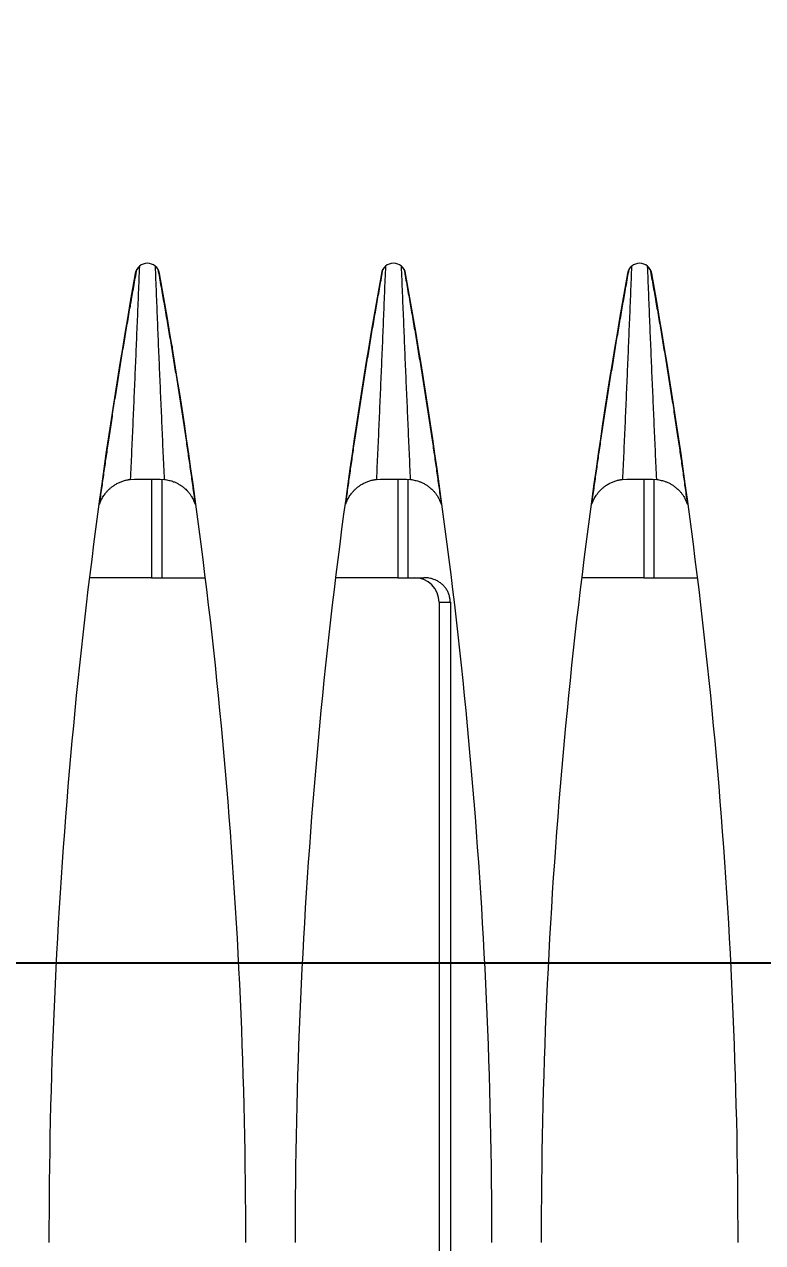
# Model space of a CAD drawing. Header units: metres. Extents: x -101133.8 to -101066.7, y -24899.3 to -24824.7.
# Drawn here: x -101102.3143 to -101102.2843, y -24845.37301 to -24845.32354 of the extents above; entities that cross this region are included whole.
import ezdxf

# ---------------------------------------------------------------- set-up
doc = ezdxf.new("R2010")
doc.units = ezdxf.units.M
doc.header["$LTSCALE"] = 0.2
doc.header["$PDSIZE"] = -5
doc.layers.add('CMT-COTATION DIVERS', color=1, linetype='Continuous')
doc.layers.add('CMT-CVC-MATERIEL', color=30, linetype='Continuous')
doc.styles.get("Standard").update_dxf_attribs({"font": 'arial.ttf'})
doc.dimstyles.get("Standard").update_dxf_attribs({"dimtxt": 0.18, "dimasz": 0.18, "dimexe": 0.18, "dimexo": 0.0625, "dimgap": 0.09, "dimtad": 0, "dimtih": 1, "dimtoh": 1, "dimdec": 4, "dimzin": 0, "dimdsep": 46, "dimtxsty": 'Standard', "dimcen": 0.09, "dimadec": 0, "dimazin": 0, "dimtfac": 1, "dimtdec": 4, "dimtofl": 0, "dimtmove": 0, "dimatfit": 3, "dimfxl": 1, "dimtolj": 1, "dimtzin": 0, "dimarcsym": 0})

# ---------------------------------------------------------------- blocks, each defined once
blk = doc.blocks.new('Cassette 600x600')
at = {"linetype": 'Continuous', "lineweight": 13}
for p, q in [((-20116.73, 192.832), (-20116.73, 195.361)), ((-20112.23, 194.73), (-20112.23, 194.764)), ((-20112.74, 193.7), (-20112.73, 193.527)), ((-20105.73, 193.702), (-20105.73, 193.736)), ((-20112.73, 192.832), (-20116.73, 192.832)), ((-20116.73, 192.832), (-20116.73, 192.421)), ((-20112.73, 192.483), (-20112.74, 192.31)), ((-20116.73, 192.421), (-20116.73, 190.649)), ((-20112.733, 192.421), (-20116.73, 192.421)), ((-20107.316, 192.005), (-20107.537, 192.005)), ((-20105.73, 192.274), (-20105.73, 192.308)), ((-20112.23, 191.246), (-20112.23, 191.28)), ((-20116.73, 182.832), (-20116.73, 185.361)), ((-20112.74, 183.7), (-20112.73, 183.527)), ((-20106.73, 183.87), (-20106.73, 183.907)), ((-20105.73, 183.702), (-20105.73, 183.736)), ((-20112.73, 182.832), (-20116.73, 182.832)), ((-20116.73, 182.832), (-20116.73, 182.421)), ((-20116.73, 182.421), (-20116.73, 181.768)), ((-20112.733, 182.421), (-20116.73, 182.421)), ((-20112.73, 182.483), (-20112.74, 182.31)), ((-20106.73, 182.103), (-20106.73, 182.14)), ((-20105.73, 182.274), (-20105.73, 182.308)), ((-20117.73, 181.155), (-20221.23, 181.155)), ((-20117.73, 181.155), (-20117.73, 180.695)), ((-20112.23, 181.246), (-20112.23, 181.28)), ((-20117.73, 180.695), (-20221.23, 180.695)), ((-20116.73, 172.832), (-20116.73, 175.361)), ((-20112.23, 174.73), (-20112.23, 174.764)), ((-20112.74, 173.7), (-20112.73, 173.527)), ((-20106.73, 173.87), (-20106.73, 173.907)), ((-20105.73, 173.702), (-20105.73, 173.736)), ((-20112.73, 172.832), (-20116.73, 172.832)), ((-20116.73, 172.832), (-20116.73, 172.421)), ((-20116.73, 172.421), (-20116.73, 170.649)), ((-20112.733, 172.421), (-20116.73, 172.421)), ((-20112.73, 172.483), (-20112.74, 172.31)), ((-20105.73, 172.274), (-20105.73, 172.308)), ((-20106.73, 172.103), (-20106.73, 172.14)), ((-20112.23, 171.246), (-20112.23, 171.28))]:
    blk.add_line(p, q, dxfattribs=at)
for centre, radius, start, end in [((-20143.73, -25.495), 222.5, 79.81251, 90), ((-20104.465, 193.005), 0.5, 280.1875, 79.8125), ((-20143.73, 411.505), 222.5, 270, 280.18749), ((-20143.73, -35.495), 222.5, 79.81251, 90), ((-20104.465, 183.005), 0.5, 280.1875, 79.8125), ((-20143.73, 401.505), 222.5, 270, 280.18749), ((-20143.73, -45.495), 222.5, 79.81251, 90), ((-20104.465, 173.005), 0.5, 280.1875, 79.8125), ((-20143.73, 391.505), 222.5, 270, 280.18749)]:
    blk.add_arc(centre, radius, start, end, dxfattribs=at)
blk.add_ellipse((-20117.73, 182.159), major_axis=(0, 1.004), ratio=0.996195, start_param=3.141593, end_param=4.712389, dxfattribs=at)
for points, knots in [([(-20113.74, 194.945), (-20113.732, 194.942), (-20113.724, 194.939), (-20113.717, 194.936), (-20113.709, 194.934), (-20113.701, 194.931), (-20113.693, 194.928), (-20113.685, 194.925), (-20113.677, 194.921), (-20113.669, 194.918), (-20113.662, 194.916), (-20113.655, 194.913), (-20113.646, 194.909), (-20113.623, 194.9), (-20113.589, 194.884), (-20113.558, 194.869), (-20113.528, 194.854), (-20113.502, 194.84), (-20113.475, 194.824), (-20113.448, 194.808), (-20113.421, 194.791), (-20113.397, 194.775), (-20113.372, 194.759), (-20113.351, 194.744), (-20113.322, 194.722), (-20113.294, 194.7), (-20113.258, 194.67), (-20113.226, 194.642), (-20113.194, 194.614), (-20113.167, 194.586), (-20113.139, 194.557), (-20113.112, 194.528), (-20113.085, 194.497), (-20113.061, 194.468), (-20113.038, 194.439), (-20113.018, 194.412), (-20112.992, 194.375), (-20112.967, 194.338), (-20112.937, 194.29), (-20112.911, 194.244), (-20112.886, 194.197), (-20112.865, 194.153), (-20112.846, 194.109), (-20112.827, 194.064), (-20112.811, 194.02), (-20112.796, 193.971), (-20112.781, 193.922), (-20112.768, 193.868), (-20112.761, 193.833), (-20112.759, 193.82), (-20112.757, 193.81), (-20112.755, 193.799), (-20112.753, 193.789), (-20112.751, 193.777), (-20112.75, 193.766), (-20112.748, 193.755), (-20112.746, 193.744), (-20112.745, 193.733), (-20112.743, 193.722), (-20112.741, 193.711), (-20112.74, 193.7)], [0, 0, 0, 0, 1, 1, 1, 2, 2, 2, 3, 3, 3, 4, 4, 4, 5, 5, 5, 6, 6, 6, 7, 7, 7, 8, 8, 8, 9, 9, 9, 10, 10, 10, 11, 11, 11, 12, 12, 12, 13, 13, 13, 14, 14, 14, 15, 15, 15, 16, 16, 16, 17, 17, 17, 18, 18, 18, 19, 19, 19, 20, 20, 20, 20]), ([(-20113.74, 194.945), (-20113.531, 194.916), (-20113.322, 194.887), (-20113.113, 194.857), (-20112.904, 194.828), (-20112.695, 194.799), (-20112.485, 194.769), (-20112.275, 194.739), (-20112.064, 194.709), (-20111.858, 194.679), (-20111.652, 194.65), (-20111.452, 194.621), (-20111.231, 194.588), (-20111.009, 194.555), (-20110.766, 194.519), (-20110.529, 194.483), (-20110.292, 194.447), (-20110.06, 194.412), (-20109.828, 194.376), (-20109.595, 194.34), (-20109.361, 194.303), (-20109.127, 194.266), (-20108.893, 194.229), (-20108.659, 194.192), (-20108.426, 194.154), (-20108.193, 194.117), (-20107.96, 194.079), (-20107.726, 194.04), (-20107.492, 194.002), (-20107.256, 193.963), (-20107.026, 193.924), (-20106.796, 193.886), (-20106.571, 193.848), (-20106.326, 193.806), (-20106.081, 193.764), (-20105.816, 193.718), (-20105.627, 193.685), (-20105.483, 193.66), (-20105.383, 193.642), (-20105.271, 193.622), (-20105.16, 193.602), (-20105.036, 193.581), (-20104.916, 193.559), (-20104.795, 193.538), (-20104.678, 193.517), (-20104.56, 193.496), (-20104.442, 193.475), (-20104.323, 193.453), (-20104.205, 193.432)], [0, 0, 0, 0, 1, 1, 1, 2, 2, 2, 3, 3, 3, 4, 4, 4, 5, 5, 5, 6, 6, 6, 7, 7, 7, 8, 8, 8, 9, 9, 9, 10, 10, 10, 11, 11, 11, 12, 12, 12, 13, 13, 13, 14, 14, 14, 15, 15, 15, 16, 16, 16, 16]), ([(-20104.086, 193.331), (-20104.446, 193.346), (-20104.806, 193.36), (-20105.166, 193.375), (-20105.527, 193.39), (-20105.887, 193.404), (-20106.247, 193.419), (-20106.608, 193.434), (-20106.968, 193.449), (-20107.328, 193.464), (-20107.688, 193.479), (-20108.049, 193.494), (-20108.409, 193.509), (-20108.77, 193.524), (-20109.131, 193.54), (-20109.492, 193.556), (-20109.853, 193.571), (-20110.213, 193.587), (-20110.574, 193.603), (-20110.935, 193.619), (-20111.296, 193.635), (-20111.657, 193.651), (-20112.018, 193.668), (-20112.379, 193.684), (-20112.74, 193.7)], [0, 0, 0, 0, 1, 1, 1, 2, 2, 2, 3, 3, 3, 4, 4, 4, 5, 5, 5, 6, 6, 6, 7, 7, 7, 8, 8, 8, 8]), ([(-20112.73, 193.527), (-20112.73, 193.507), (-20112.73, 193.487), (-20112.73, 193.466), (-20112.73, 193.446), (-20112.73, 193.425), (-20112.73, 193.404), (-20112.73, 193.383), (-20112.73, 193.363), (-20112.73, 193.341), (-20112.73, 193.32), (-20112.73, 193.299), (-20112.73, 193.277), (-20112.73, 193.255), (-20112.73, 193.233), (-20112.73, 193.211), (-20112.73, 193.189), (-20112.73, 193.166), (-20112.73, 193.143), (-20112.73, 193.121), (-20112.73, 193.098), (-20112.73, 193.075), (-20112.73, 193.052), (-20112.73, 193.029), (-20112.73, 193.006), (-20112.73, 192.983), (-20112.73, 192.96), (-20112.73, 192.937), (-20112.73, 192.914), (-20112.73, 192.891), (-20112.73, 192.868), (-20112.73, 192.845), (-20112.73, 192.823), (-20112.73, 192.8), (-20112.73, 192.778), (-20112.73, 192.756), (-20112.73, 192.734), (-20112.73, 192.712), (-20112.73, 192.691), (-20112.73, 192.67), (-20112.73, 192.648), (-20112.73, 192.627), (-20112.73, 192.607), (-20112.73, 192.586), (-20112.73, 192.565), (-20112.73, 192.544), (-20112.73, 192.524), (-20112.73, 192.503), (-20112.73, 192.483)], [0, 0, 0, 0, 1, 1, 1, 2, 2, 2, 3, 3, 3, 4, 4, 4, 5, 5, 5, 6, 6, 6, 7, 7, 7, 8, 8, 8, 9, 9, 9, 10, 10, 10, 11, 11, 11, 12, 12, 12, 13, 13, 13, 14, 14, 14, 15, 15, 15, 16, 16, 16, 16]), ([(-20104.205, 192.578), (-20104.323, 192.557), (-20104.442, 192.536), (-20104.56, 192.515), (-20104.678, 192.493), (-20104.795, 192.473), (-20104.916, 192.451), (-20105.036, 192.43), (-20105.16, 192.408), (-20105.271, 192.388), (-20105.383, 192.368), (-20105.483, 192.351), (-20105.627, 192.325), (-20105.816, 192.292), (-20106.081, 192.246), (-20106.326, 192.204), (-20106.571, 192.163), (-20106.796, 192.125), (-20107.026, 192.086), (-20107.256, 192.048), (-20107.492, 192.008), (-20107.726, 191.97), (-20107.96, 191.931), (-20108.193, 191.894), (-20108.426, 191.856), (-20108.659, 191.818), (-20108.893, 191.781), (-20109.127, 191.744), (-20109.361, 191.707), (-20109.595, 191.67), (-20109.828, 191.634), (-20110.06, 191.598), (-20110.292, 191.563), (-20110.529, 191.527), (-20110.766, 191.491), (-20111.009, 191.455), (-20111.231, 191.422), (-20111.452, 191.39), (-20111.652, 191.361), (-20111.858, 191.331), (-20112.064, 191.301), (-20112.275, 191.271), (-20112.485, 191.241), (-20112.695, 191.212), (-20112.904, 191.182), (-20113.113, 191.153), (-20113.322, 191.124), (-20113.531, 191.094), (-20113.74, 191.065)], [0, 0, 0, 0, 1, 1, 1, 2, 2, 2, 3, 3, 3, 4, 4, 4, 5, 5, 5, 6, 6, 6, 7, 7, 7, 8, 8, 8, 9, 9, 9, 10, 10, 10, 11, 11, 11, 12, 12, 12, 13, 13, 13, 14, 14, 14, 15, 15, 15, 16, 16, 16, 16]), ([(-20112.74, 192.31), (-20112.379, 192.327), (-20112.018, 192.343), (-20111.657, 192.359), (-20111.296, 192.375), (-20110.935, 192.391), (-20110.574, 192.407), (-20110.213, 192.423), (-20109.853, 192.439), (-20109.492, 192.454), (-20109.131, 192.47), (-20108.77, 192.486), (-20108.409, 192.501), (-20108.049, 192.516), (-20107.688, 192.532), (-20107.328, 192.547), (-20106.968, 192.562), (-20106.608, 192.577), (-20106.247, 192.591), (-20105.887, 192.606), (-20105.527, 192.621), (-20105.166, 192.635), (-20104.806, 192.65), (-20104.446, 192.664), (-20104.086, 192.679)], [0, 0, 0, 0, 1, 1, 1, 2, 2, 2, 3, 3, 3, 4, 4, 4, 5, 5, 5, 6, 6, 6, 7, 7, 7, 8, 8, 8, 8]), ([(-20112.74, 192.31), (-20112.746, 192.279), (-20112.752, 192.248), (-20112.758, 192.217), (-20112.764, 192.186), (-20112.77, 192.155), (-20112.778, 192.124), (-20112.785, 192.093), (-20112.793, 192.061), (-20112.802, 192.031), (-20112.81, 192.001), (-20112.819, 191.974), (-20112.832, 191.939), (-20112.845, 191.904), (-20112.862, 191.862), (-20112.882, 191.823), (-20112.901, 191.783), (-20112.921, 191.746), (-20112.944, 191.709), (-20112.966, 191.672), (-20112.991, 191.635), (-20113.019, 191.598), (-20113.047, 191.56), (-20113.079, 191.521), (-20113.106, 191.49), (-20113.132, 191.459), (-20113.154, 191.437), (-20113.178, 191.412), (-20113.202, 191.388), (-20113.23, 191.363), (-20113.257, 191.339), (-20113.285, 191.315), (-20113.313, 191.293), (-20113.344, 191.27), (-20113.376, 191.248), (-20113.411, 191.225), (-20113.439, 191.208), (-20113.467, 191.192), (-20113.487, 191.181), (-20113.511, 191.169), (-20113.534, 191.157), (-20113.56, 191.145), (-20113.585, 191.133), (-20113.611, 191.121), (-20113.637, 191.11), (-20113.662, 191.098), (-20113.688, 191.087), (-20113.714, 191.076), (-20113.74, 191.065)], [0, 0, 0, 0, 1, 1, 1, 2, 2, 2, 3, 3, 3, 4, 4, 4, 5, 5, 5, 6, 6, 6, 7, 7, 7, 8, 8, 8, 9, 9, 9, 10, 10, 10, 11, 11, 11, 12, 12, 12, 13, 13, 13, 14, 14, 14, 15, 15, 15, 16, 16, 16, 16]), ([(-20113.74, 184.945), (-20113.531, 184.916), (-20113.322, 184.887), (-20113.113, 184.857), (-20112.904, 184.828), (-20112.695, 184.799), (-20112.485, 184.769), (-20112.275, 184.739), (-20112.064, 184.709), (-20111.858, 184.679), (-20111.652, 184.65), (-20111.452, 184.621), (-20111.231, 184.588), (-20111.009, 184.555), (-20110.766, 184.519), (-20110.529, 184.483), (-20110.292, 184.447), (-20110.06, 184.412), (-20109.828, 184.376), (-20109.595, 184.34), (-20109.361, 184.303), (-20109.127, 184.266), (-20108.893, 184.229), (-20108.659, 184.192), (-20108.426, 184.154), (-20108.193, 184.117), (-20107.96, 184.079), (-20107.726, 184.04), (-20107.492, 184.002), (-20107.256, 183.963), (-20107.026, 183.924), (-20106.796, 183.886), (-20106.571, 183.848), (-20106.326, 183.806), (-20106.081, 183.764), (-20105.816, 183.718), (-20105.627, 183.685), (-20105.483, 183.66), (-20105.383, 183.642), (-20105.271, 183.622), (-20105.16, 183.602), (-20105.036, 183.581), (-20104.916, 183.559), (-20104.795, 183.538), (-20104.678, 183.517), (-20104.56, 183.496), (-20104.442, 183.475), (-20104.323, 183.453), (-20104.205, 183.432)], [0, 0, 0, 0, 1, 1, 1, 2, 2, 2, 3, 3, 3, 4, 4, 4, 5, 5, 5, 6, 6, 6, 7, 7, 7, 8, 8, 8, 9, 9, 9, 10, 10, 10, 11, 11, 11, 12, 12, 12, 13, 13, 13, 14, 14, 14, 15, 15, 15, 16, 16, 16, 16]), ([(-20113.74, 184.945), (-20113.732, 184.942), (-20113.724, 184.939), (-20113.717, 184.936), (-20113.709, 184.934), (-20113.701, 184.931), (-20113.693, 184.928), (-20113.685, 184.925), (-20113.677, 184.921), (-20113.669, 184.918), (-20113.662, 184.916), (-20113.655, 184.913), (-20113.646, 184.909), (-20113.623, 184.9), (-20113.589, 184.884), (-20113.558, 184.869), (-20113.528, 184.854), (-20113.502, 184.84), (-20113.475, 184.824), (-20113.448, 184.808), (-20113.421, 184.791), (-20113.397, 184.775), (-20113.372, 184.759), (-20113.351, 184.744), (-20113.322, 184.722), (-20113.294, 184.7), (-20113.258, 184.67), (-20113.226, 184.642), (-20113.194, 184.614), (-20113.167, 184.586), (-20113.139, 184.557), (-20113.112, 184.528), (-20113.085, 184.497), (-20113.061, 184.468), (-20113.038, 184.439), (-20113.018, 184.412), (-20112.992, 184.375), (-20112.967, 184.338), (-20112.937, 184.29), (-20112.911, 184.244), (-20112.886, 184.197), (-20112.865, 184.153), (-20112.846, 184.109), (-20112.827, 184.064), (-20112.811, 184.02), (-20112.796, 183.971), (-20112.781, 183.922), (-20112.768, 183.868), (-20112.761, 183.833), (-20112.759, 183.82), (-20112.757, 183.81), (-20112.755, 183.799), (-20112.753, 183.789), (-20112.751, 183.777), (-20112.75, 183.766), (-20112.748, 183.755), (-20112.746, 183.744), (-20112.745, 183.733), (-20112.743, 183.722), (-20112.741, 183.711), (-20112.74, 183.7)], [0, 0, 0, 0, 1, 1, 1, 2, 2, 2, 3, 3, 3, 4, 4, 4, 5, 5, 5, 6, 6, 6, 7, 7, 7, 8, 8, 8, 9, 9, 9, 10, 10, 10, 11, 11, 11, 12, 12, 12, 13, 13, 13, 14, 14, 14, 15, 15, 15, 16, 16, 16, 17, 17, 17, 18, 18, 18, 19, 19, 19, 20, 20, 20, 20]), ([(-20104.086, 183.331), (-20104.446, 183.346), (-20104.806, 183.36), (-20105.166, 183.375), (-20105.527, 183.39), (-20105.887, 183.404), (-20106.247, 183.419), (-20106.608, 183.434), (-20106.968, 183.449), (-20107.328, 183.464), (-20107.688, 183.479), (-20108.049, 183.494), (-20108.409, 183.509), (-20108.77, 183.524), (-20109.131, 183.54), (-20109.492, 183.556), (-20109.853, 183.571), (-20110.213, 183.587), (-20110.574, 183.603), (-20110.935, 183.619), (-20111.296, 183.635), (-20111.657, 183.651), (-20112.018, 183.668), (-20112.379, 183.684), (-20112.74, 183.7)], [0, 0, 0, 0, 1, 1, 1, 2, 2, 2, 3, 3, 3, 4, 4, 4, 5, 5, 5, 6, 6, 6, 7, 7, 7, 8, 8, 8, 8]), ([(-20112.73, 183.527), (-20112.73, 183.507), (-20112.73, 183.487), (-20112.73, 183.466), (-20112.73, 183.446), (-20112.73, 183.425), (-20112.73, 183.404), (-20112.73, 183.383), (-20112.73, 183.363), (-20112.73, 183.341), (-20112.73, 183.32), (-20112.73, 183.299), (-20112.73, 183.277), (-20112.73, 183.255), (-20112.73, 183.233), (-20112.73, 183.211), (-20112.73, 183.189), (-20112.73, 183.166), (-20112.73, 183.143), (-20112.73, 183.121), (-20112.73, 183.098), (-20112.73, 183.075), (-20112.73, 183.052), (-20112.73, 183.029), (-20112.73, 183.006), (-20112.73, 182.983), (-20112.73, 182.96), (-20112.73, 182.937), (-20112.73, 182.914), (-20112.73, 182.891), (-20112.73, 182.868), (-20112.73, 182.845), (-20112.73, 182.823), (-20112.73, 182.8), (-20112.73, 182.778), (-20112.73, 182.756), (-20112.73, 182.734), (-20112.73, 182.712), (-20112.73, 182.691), (-20112.73, 182.67), (-20112.73, 182.648), (-20112.73, 182.627), (-20112.73, 182.607), (-20112.73, 182.586), (-20112.73, 182.565), (-20112.73, 182.544), (-20112.73, 182.524), (-20112.73, 182.503), (-20112.73, 182.483)], [0, 0, 0, 0, 1, 1, 1, 2, 2, 2, 3, 3, 3, 4, 4, 4, 5, 5, 5, 6, 6, 6, 7, 7, 7, 8, 8, 8, 9, 9, 9, 10, 10, 10, 11, 11, 11, 12, 12, 12, 13, 13, 13, 14, 14, 14, 15, 15, 15, 16, 16, 16, 16]), ([(-20104.205, 182.578), (-20104.323, 182.557), (-20104.442, 182.536), (-20104.56, 182.515), (-20104.678, 182.493), (-20104.795, 182.473), (-20104.916, 182.451), (-20105.036, 182.43), (-20105.16, 182.408), (-20105.271, 182.388), (-20105.383, 182.368), (-20105.483, 182.351), (-20105.627, 182.325), (-20105.816, 182.292), (-20106.081, 182.246), (-20106.326, 182.204), (-20106.571, 182.163), (-20106.796, 182.125), (-20107.026, 182.086), (-20107.256, 182.048), (-20107.492, 182.008), (-20107.726, 181.97), (-20107.96, 181.931), (-20108.193, 181.894), (-20108.426, 181.856), (-20108.659, 181.818), (-20108.893, 181.781), (-20109.127, 181.744), (-20109.361, 181.707), (-20109.595, 181.67), (-20109.828, 181.634), (-20110.06, 181.598), (-20110.292, 181.563), (-20110.529, 181.527), (-20110.766, 181.491), (-20111.009, 181.455), (-20111.231, 181.422), (-20111.452, 181.39), (-20111.652, 181.361), (-20111.858, 181.331), (-20112.064, 181.301), (-20112.275, 181.271), (-20112.485, 181.241), (-20112.695, 181.212), (-20112.904, 181.182), (-20113.113, 181.153), (-20113.322, 181.124), (-20113.531, 181.094), (-20113.74, 181.065)], [0, 0, 0, 0, 1, 1, 1, 2, 2, 2, 3, 3, 3, 4, 4, 4, 5, 5, 5, 6, 6, 6, 7, 7, 7, 8, 8, 8, 9, 9, 9, 10, 10, 10, 11, 11, 11, 12, 12, 12, 13, 13, 13, 14, 14, 14, 15, 15, 15, 16, 16, 16, 16]), ([(-20112.74, 182.31), (-20112.379, 182.327), (-20112.018, 182.343), (-20111.657, 182.359), (-20111.296, 182.375), (-20110.935, 182.391), (-20110.574, 182.407), (-20110.213, 182.423), (-20109.853, 182.439), (-20109.492, 182.454), (-20109.131, 182.47), (-20108.77, 182.486), (-20108.409, 182.501), (-20108.049, 182.516), (-20107.688, 182.532), (-20107.328, 182.547), (-20106.968, 182.562), (-20106.608, 182.576), (-20106.247, 182.591), (-20105.887, 182.606), (-20105.527, 182.621), (-20105.166, 182.635), (-20104.806, 182.65), (-20104.446, 182.664), (-20104.086, 182.679)], [0, 0, 0, 0, 1, 1, 1, 2, 2, 2, 3, 3, 3, 4, 4, 4, 5, 5, 5, 6, 6, 6, 7, 7, 7, 8, 8, 8, 8]), ([(-20112.74, 182.31), (-20112.746, 182.279), (-20112.752, 182.248), (-20112.758, 182.217), (-20112.764, 182.186), (-20112.77, 182.155), (-20112.778, 182.124), (-20112.785, 182.093), (-20112.793, 182.061), (-20112.802, 182.031), (-20112.81, 182.001), (-20112.819, 181.974), (-20112.832, 181.939), (-20112.845, 181.904), (-20112.862, 181.862), (-20112.882, 181.823), (-20112.901, 181.783), (-20112.921, 181.746), (-20112.944, 181.709), (-20112.966, 181.672), (-20112.991, 181.635), (-20113.019, 181.598), (-20113.047, 181.56), (-20113.079, 181.521), (-20113.106, 181.49), (-20113.132, 181.459), (-20113.154, 181.437), (-20113.178, 181.412), (-20113.202, 181.388), (-20113.23, 181.363), (-20113.257, 181.339), (-20113.285, 181.315), (-20113.313, 181.293), (-20113.344, 181.27), (-20113.376, 181.248), (-20113.411, 181.225), (-20113.439, 181.208), (-20113.467, 181.192), (-20113.487, 181.181), (-20113.511, 181.169), (-20113.534, 181.157), (-20113.56, 181.145), (-20113.585, 181.133), (-20113.611, 181.121), (-20113.637, 181.11), (-20113.662, 181.098), (-20113.688, 181.087), (-20113.714, 181.076), (-20113.74, 181.065)], [0, 0, 0, 0, 1, 1, 1, 2, 2, 2, 3, 3, 3, 4, 4, 4, 5, 5, 5, 6, 6, 6, 7, 7, 7, 8, 8, 8, 9, 9, 9, 10, 10, 10, 11, 11, 11, 12, 12, 12, 13, 13, 13, 14, 14, 14, 15, 15, 15, 16, 16, 16, 16]), ([(-20117.73, 180.695), (-20117.705, 180.698), (-20117.68, 180.7), (-20117.655, 180.703), (-20117.63, 180.705), (-20117.605, 180.708), (-20117.58, 180.712), (-20117.555, 180.715), (-20117.531, 180.719), (-20117.506, 180.724), (-20117.482, 180.729), (-20117.458, 180.735), (-20117.434, 180.742), (-20117.411, 180.749), (-20117.387, 180.757), (-20117.365, 180.767), (-20117.342, 180.776), (-20117.319, 180.786), (-20117.297, 180.797), (-20117.276, 180.808), (-20117.254, 180.82), (-20117.233, 180.833), (-20117.212, 180.846), (-20117.192, 180.859), (-20117.172, 180.873), (-20117.153, 180.887), (-20117.133, 180.902), (-20117.114, 180.918), (-20117.096, 180.933), (-20117.078, 180.949), (-20117.06, 180.966), (-20117.043, 180.982), (-20117.026, 180.999), (-20117.011, 181.016), (-20116.995, 181.033), (-20116.98, 181.05), (-20116.965, 181.069), (-20116.95, 181.088), (-20116.935, 181.108), (-20116.921, 181.129), (-20116.907, 181.149), (-20116.895, 181.169), (-20116.882, 181.19), (-20116.87, 181.211), (-20116.859, 181.233), (-20116.849, 181.252), (-20116.839, 181.272), (-20116.831, 181.289), (-20116.82, 181.315), (-20116.809, 181.342), (-20116.795, 181.378), (-20116.784, 181.411), (-20116.773, 181.444), (-20116.765, 181.475), (-20116.758, 181.505), (-20116.752, 181.535), (-20116.746, 181.565), (-20116.742, 181.597), (-20116.737, 181.629), (-20116.734, 181.663), (-20116.733, 181.685), (-20116.732, 181.693), (-20116.732, 181.699), (-20116.732, 181.706), (-20116.731, 181.713), (-20116.731, 181.72), (-20116.731, 181.727), (-20116.731, 181.734), (-20116.73, 181.741), (-20116.73, 181.747), (-20116.73, 181.754), (-20116.73, 181.761), (-20116.73, 181.768)], [0, 0, 0, 0, 1, 1, 1, 2, 2, 2, 3, 3, 3, 4, 4, 4, 5, 5, 5, 6, 6, 6, 7, 7, 7, 8, 8, 8, 9, 9, 9, 10, 10, 10, 11, 11, 11, 12, 12, 12, 13, 13, 13, 14, 14, 14, 15, 15, 15, 16, 16, 16, 17, 17, 17, 18, 18, 18, 19, 19, 19, 20, 20, 20, 21, 21, 21, 22, 22, 22, 23, 23, 23, 24, 24, 24, 24]), ([(-20113.74, 174.945), (-20113.531, 174.916), (-20113.322, 174.887), (-20113.113, 174.857), (-20112.904, 174.828), (-20112.695, 174.799), (-20112.485, 174.769), (-20112.275, 174.739), (-20112.064, 174.709), (-20111.858, 174.679), (-20111.652, 174.65), (-20111.452, 174.621), (-20111.231, 174.588), (-20111.009, 174.555), (-20110.766, 174.519), (-20110.529, 174.483), (-20110.292, 174.447), (-20110.06, 174.412), (-20109.828, 174.376), (-20109.595, 174.34), (-20109.361, 174.303), (-20109.127, 174.266), (-20108.893, 174.229), (-20108.659, 174.192), (-20108.426, 174.154), (-20108.193, 174.117), (-20107.96, 174.079), (-20107.726, 174.04), (-20107.492, 174.002), (-20107.256, 173.963), (-20107.026, 173.924), (-20106.796, 173.886), (-20106.571, 173.848), (-20106.326, 173.806), (-20106.081, 173.764), (-20105.816, 173.718), (-20105.627, 173.685), (-20105.483, 173.66), (-20105.383, 173.642), (-20105.271, 173.622), (-20105.16, 173.602), (-20105.036, 173.581), (-20104.916, 173.559), (-20104.795, 173.538), (-20104.678, 173.517), (-20104.56, 173.496), (-20104.442, 173.475), (-20104.323, 173.453), (-20104.205, 173.432)], [0, 0, 0, 0, 1, 1, 1, 2, 2, 2, 3, 3, 3, 4, 4, 4, 5, 5, 5, 6, 6, 6, 7, 7, 7, 8, 8, 8, 9, 9, 9, 10, 10, 10, 11, 11, 11, 12, 12, 12, 13, 13, 13, 14, 14, 14, 15, 15, 15, 16, 16, 16, 16]), ([(-20113.74, 174.945), (-20113.732, 174.942), (-20113.724, 174.939), (-20113.717, 174.936), (-20113.709, 174.934), (-20113.701, 174.931), (-20113.693, 174.928), (-20113.685, 174.925), (-20113.677, 174.921), (-20113.669, 174.918), (-20113.662, 174.916), (-20113.655, 174.913), (-20113.646, 174.909), (-20113.623, 174.9), (-20113.589, 174.884), (-20113.558, 174.869), (-20113.528, 174.854), (-20113.502, 174.84), (-20113.475, 174.824), (-20113.448, 174.808), (-20113.421, 174.791), (-20113.397, 174.775), (-20113.372, 174.759), (-20113.351, 174.744), (-20113.322, 174.722), (-20113.294, 174.7), (-20113.258, 174.67), (-20113.226, 174.642), (-20113.194, 174.614), (-20113.167, 174.586), (-20113.139, 174.557), (-20113.112, 174.528), (-20113.085, 174.497), (-20113.061, 174.468), (-20113.038, 174.439), (-20113.018, 174.412), (-20112.992, 174.375), (-20112.967, 174.338), (-20112.937, 174.29), (-20112.911, 174.244), (-20112.886, 174.197), (-20112.865, 174.153), (-20112.846, 174.109), (-20112.827, 174.064), (-20112.811, 174.02), (-20112.796, 173.971), (-20112.781, 173.922), (-20112.768, 173.868), (-20112.761, 173.833), (-20112.759, 173.82), (-20112.757, 173.81), (-20112.755, 173.799), (-20112.753, 173.789), (-20112.751, 173.777), (-20112.75, 173.766), (-20112.748, 173.755), (-20112.746, 173.744), (-20112.745, 173.733), (-20112.743, 173.722), (-20112.741, 173.711), (-20112.74, 173.7)], [0, 0, 0, 0, 1, 1, 1, 2, 2, 2, 3, 3, 3, 4, 4, 4, 5, 5, 5, 6, 6, 6, 7, 7, 7, 8, 8, 8, 9, 9, 9, 10, 10, 10, 11, 11, 11, 12, 12, 12, 13, 13, 13, 14, 14, 14, 15, 15, 15, 16, 16, 16, 17, 17, 17, 18, 18, 18, 19, 19, 19, 20, 20, 20, 20]), ([(-20104.086, 173.331), (-20104.446, 173.346), (-20104.806, 173.36), (-20105.166, 173.375), (-20105.527, 173.39), (-20105.887, 173.404), (-20106.247, 173.419), (-20106.608, 173.434), (-20106.968, 173.449), (-20107.328, 173.464), (-20107.688, 173.479), (-20108.049, 173.494), (-20108.409, 173.509), (-20108.77, 173.524), (-20109.131, 173.54), (-20109.492, 173.556), (-20109.853, 173.571), (-20110.213, 173.587), (-20110.574, 173.603), (-20110.935, 173.619), (-20111.296, 173.635), (-20111.657, 173.651), (-20112.018, 173.668), (-20112.379, 173.684), (-20112.74, 173.7)], [0, 0, 0, 0, 1, 1, 1, 2, 2, 2, 3, 3, 3, 4, 4, 4, 5, 5, 5, 6, 6, 6, 7, 7, 7, 8, 8, 8, 8]), ([(-20112.73, 173.527), (-20112.73, 173.507), (-20112.73, 173.487), (-20112.73, 173.466), (-20112.73, 173.446), (-20112.73, 173.425), (-20112.73, 173.404), (-20112.73, 173.383), (-20112.73, 173.363), (-20112.73, 173.341), (-20112.73, 173.32), (-20112.73, 173.299), (-20112.73, 173.277), (-20112.73, 173.255), (-20112.73, 173.233), (-20112.73, 173.211), (-20112.73, 173.189), (-20112.73, 173.166), (-20112.73, 173.143), (-20112.73, 173.121), (-20112.73, 173.098), (-20112.73, 173.075), (-20112.73, 173.052), (-20112.73, 173.029), (-20112.73, 173.006), (-20112.73, 172.983), (-20112.73, 172.96), (-20112.73, 172.937), (-20112.73, 172.914), (-20112.73, 172.891), (-20112.73, 172.868), (-20112.73, 172.845), (-20112.73, 172.823), (-20112.73, 172.8), (-20112.73, 172.778), (-20112.73, 172.756), (-20112.73, 172.734), (-20112.73, 172.712), (-20112.73, 172.691), (-20112.73, 172.67), (-20112.73, 172.648), (-20112.73, 172.627), (-20112.73, 172.607), (-20112.73, 172.586), (-20112.73, 172.565), (-20112.73, 172.544), (-20112.73, 172.524), (-20112.73, 172.503), (-20112.73, 172.483)], [0, 0, 0, 0, 1, 1, 1, 2, 2, 2, 3, 3, 3, 4, 4, 4, 5, 5, 5, 6, 6, 6, 7, 7, 7, 8, 8, 8, 9, 9, 9, 10, 10, 10, 11, 11, 11, 12, 12, 12, 13, 13, 13, 14, 14, 14, 15, 15, 15, 16, 16, 16, 16]), ([(-20112.74, 172.31), (-20112.379, 172.327), (-20112.018, 172.343), (-20111.657, 172.359), (-20111.296, 172.375), (-20110.935, 172.391), (-20110.574, 172.407), (-20110.213, 172.423), (-20109.853, 172.439), (-20109.492, 172.454), (-20109.131, 172.47), (-20108.77, 172.486), (-20108.409, 172.501), (-20108.049, 172.516), (-20107.688, 172.532), (-20107.328, 172.547), (-20106.968, 172.562), (-20106.608, 172.576), (-20106.247, 172.591), (-20105.887, 172.606), (-20105.527, 172.621), (-20105.166, 172.635), (-20104.806, 172.65), (-20104.446, 172.664), (-20104.086, 172.679)], [0, 0, 0, 0, 1, 1, 1, 2, 2, 2, 3, 3, 3, 4, 4, 4, 5, 5, 5, 6, 6, 6, 7, 7, 7, 8, 8, 8, 8]), ([(-20104.205, 172.578), (-20104.323, 172.557), (-20104.442, 172.536), (-20104.56, 172.515), (-20104.678, 172.493), (-20104.795, 172.473), (-20104.916, 172.451), (-20105.036, 172.43), (-20105.16, 172.408), (-20105.271, 172.388), (-20105.383, 172.368), (-20105.483, 172.351), (-20105.627, 172.325), (-20105.816, 172.292), (-20106.081, 172.246), (-20106.326, 172.204), (-20106.571, 172.163), (-20106.796, 172.125), (-20107.026, 172.086), (-20107.256, 172.048), (-20107.492, 172.008), (-20107.726, 171.97), (-20107.96, 171.931), (-20108.193, 171.894), (-20108.426, 171.856), (-20108.659, 171.818), (-20108.893, 171.781), (-20109.127, 171.744), (-20109.361, 171.707), (-20109.595, 171.67), (-20109.828, 171.634), (-20110.06, 171.598), (-20110.292, 171.563), (-20110.529, 171.527), (-20110.766, 171.491), (-20111.009, 171.455), (-20111.231, 171.422), (-20111.452, 171.39), (-20111.652, 171.361), (-20111.858, 171.331), (-20112.064, 171.301), (-20112.275, 171.271), (-20112.485, 171.241), (-20112.695, 171.212), (-20112.904, 171.182), (-20113.113, 171.153), (-20113.322, 171.124), (-20113.531, 171.094), (-20113.74, 171.065)], [0, 0, 0, 0, 1, 1, 1, 2, 2, 2, 3, 3, 3, 4, 4, 4, 5, 5, 5, 6, 6, 6, 7, 7, 7, 8, 8, 8, 9, 9, 9, 10, 10, 10, 11, 11, 11, 12, 12, 12, 13, 13, 13, 14, 14, 14, 15, 15, 15, 16, 16, 16, 16]), ([(-20112.74, 172.31), (-20112.746, 172.279), (-20112.752, 172.248), (-20112.758, 172.217), (-20112.764, 172.186), (-20112.77, 172.155), (-20112.778, 172.124), (-20112.785, 172.092), (-20112.793, 172.061), (-20112.802, 172.031), (-20112.81, 172.001), (-20112.819, 171.974), (-20112.832, 171.939), (-20112.845, 171.904), (-20112.862, 171.862), (-20112.882, 171.823), (-20112.901, 171.783), (-20112.921, 171.746), (-20112.944, 171.709), (-20112.966, 171.672), (-20112.991, 171.635), (-20113.019, 171.598), (-20113.047, 171.56), (-20113.079, 171.521), (-20113.106, 171.49), (-20113.132, 171.459), (-20113.154, 171.437), (-20113.178, 171.412), (-20113.202, 171.388), (-20113.23, 171.363), (-20113.257, 171.339), (-20113.285, 171.315), (-20113.313, 171.293), (-20113.344, 171.27), (-20113.376, 171.248), (-20113.411, 171.225), (-20113.439, 171.208), (-20113.467, 171.192), (-20113.487, 171.181), (-20113.511, 171.169), (-20113.534, 171.157), (-20113.56, 171.145), (-20113.585, 171.133), (-20113.611, 171.121), (-20113.637, 171.11), (-20113.662, 171.098), (-20113.688, 171.087), (-20113.714, 171.076), (-20113.74, 171.065)], [0, 0, 0, 0, 1, 1, 1, 2, 2, 2, 3, 3, 3, 4, 4, 4, 5, 5, 5, 6, 6, 6, 7, 7, 7, 8, 8, 8, 9, 9, 9, 10, 10, 10, 11, 11, 11, 12, 12, 12, 13, 13, 13, 14, 14, 14, 15, 15, 15, 16, 16, 16, 16])]:
    blk.add_open_spline(points, degree=3, knots=knots, dxfattribs=at)
blk = doc.blocks.new('COT-45')
at = {"color": 0}
for p, q in [((0, -1), (0, 1)), ((-1, 0), (1, 0))]:
    blk.add_line(p, q, dxfattribs=at)
at = {"color": 0, "const_width": 0.4}
blk.add_lwpolyline([(-0.4419, -0.4419), (0.4419, 0.4419)], dxfattribs=at)
blk = doc.blocks.new('*D136')
at = {"layer": 'CMT-COTATION DIVERS', "color": 0, "lineweight": -2}
for p, q in [((-101104.569131, -24845.361654), (-101101.332678, -24845.361654)), ((-101101.382678, -24847.966186), (-101101.382678, -24845.386654)), ((-101101.830468, -24847.991186), (-101101.332678, -24847.991186))]:
    blk.add_line(p, q, dxfattribs=at)
at = {"layer": 'Defpoints', "color": 0, "lineweight": 15}
for p in [(-101104.599131, -24845.361654), (-101101.382678, -24845.361654), (-101101.860468, -24847.991186)]:
    blk.add_point(p, dxfattribs=at)
at = {"layer": 'CMT-COTATION DIVERS', "color": 0, "lineweight": -2, "xscale": 0.025, "yscale": 0.025, "zscale": 0.025}
for p, rotation in [((-101101.382678, -24845.361654), 90), ((-101101.382678, -24847.991186), 270)]:
    blk.add_blockref('COT-45', p, dxfattribs=dict(at, rotation=rotation))
at = {"layer": 'CMT-COTATION DIVERS', "color": 0, "lineweight": 15, "insert": (-101101.458496, -24846.67642), "char_height": 0.075, "attachment_point": 5, "rotation": 90}
blk.add_mtext('\\A1;263', dxfattribs=at)
blk = doc.blocks.new('*D137')
at = {"layer": 'CMT-COTATION DIVERS', "color": 0, "lineweight": -2}
for p, q in [((-101102.361981, -24845.006592), (-101101.332678, -24845.006592)), ((-101101.382678, -24845.031592), (-101101.382678, -24845.336654)), ((-101101.352678, -24845.361654), (-101101.332678, -24845.361654))]:
    blk.add_line(p, q, dxfattribs=at)
at = {"layer": 'Defpoints', "color": 0, "lineweight": 15}
for p in [(-101102.391981, -24845.006592), (-101101.382678, -24845.361654), (-101101.382678, -24845.361654)]:
    blk.add_point(p, dxfattribs=at)
at = {"layer": 'CMT-COTATION DIVERS', "color": 0, "lineweight": -2, "xscale": 0.025, "yscale": 0.025, "zscale": 0.025}
for p, rotation in [((-101101.382678, -24845.006592), 90), ((-101101.382678, -24845.361654), 270)]:
    blk.add_blockref('COT-45', p, dxfattribs=dict(at, rotation=rotation))
at = {"layer": 'CMT-COTATION DIVERS', "color": 0, "lineweight": 15, "insert": (-101101.458496, -24845.184123), "char_height": 0.075, "attachment_point": 5, "rotation": 90}
blk.add_mtext('\\A1;36', dxfattribs=at)

msp = doc.modelspace()

# ---------------------------------------------------------------- block references
at = {"layer": 'CMT-CVC-MATERIEL', "xscale": 0.001, "yscale": 0.001, "zscale": 0.001, "rotation": 90}
msp.add_blockref('Cassette 600x600', (-101102.116291, -24825.229281), dxfattribs=at)

# ---------------------------------------------------------------- dimensions: what is measured, and where the dimension line sits
at = {"layer": 'CMT-COTATION DIVERS', "lineweight": 15}
for p1, p2, picture, middle in [((-101102.391981, -24845.006592), (-101101.382678, -24845.361654), '*D137', (-101101.458496, -24845.184123)), ((-101101.860468, -24847.991186), (-101104.599131, -24845.361654), '*D136', (-101101.458496, -24846.67642))]:
    dim = msp.add_linear_dim(base=(-101101.382678, -24845.361654), p1=p1, p2=p2, angle=90, dimstyle='Standard', override={"dimscale": 0.05, "dimtxt": 1.5, "dimasz": 0.5, "dimexe": 1, "dimexo": 0.6, "dimgap": 0.75, "dimtad": 1, "dimtih": 0, "dimtoh": 0, "dimdec": 0, "dimlfac": 100, "dimblk": 'COT-45', "dimcen": 0, "dimadec": 2, "dimazin": 2, "dimtdec": 2, "dimtix": 1, "dimtmove": 1, "dimfrac": 1}, dxfattribs=at)
    dim.commit()
    dim.dimension.update_dxf_attribs({"geometry": picture, "text_midpoint": middle})

doc.saveas('drawing.dxf')
